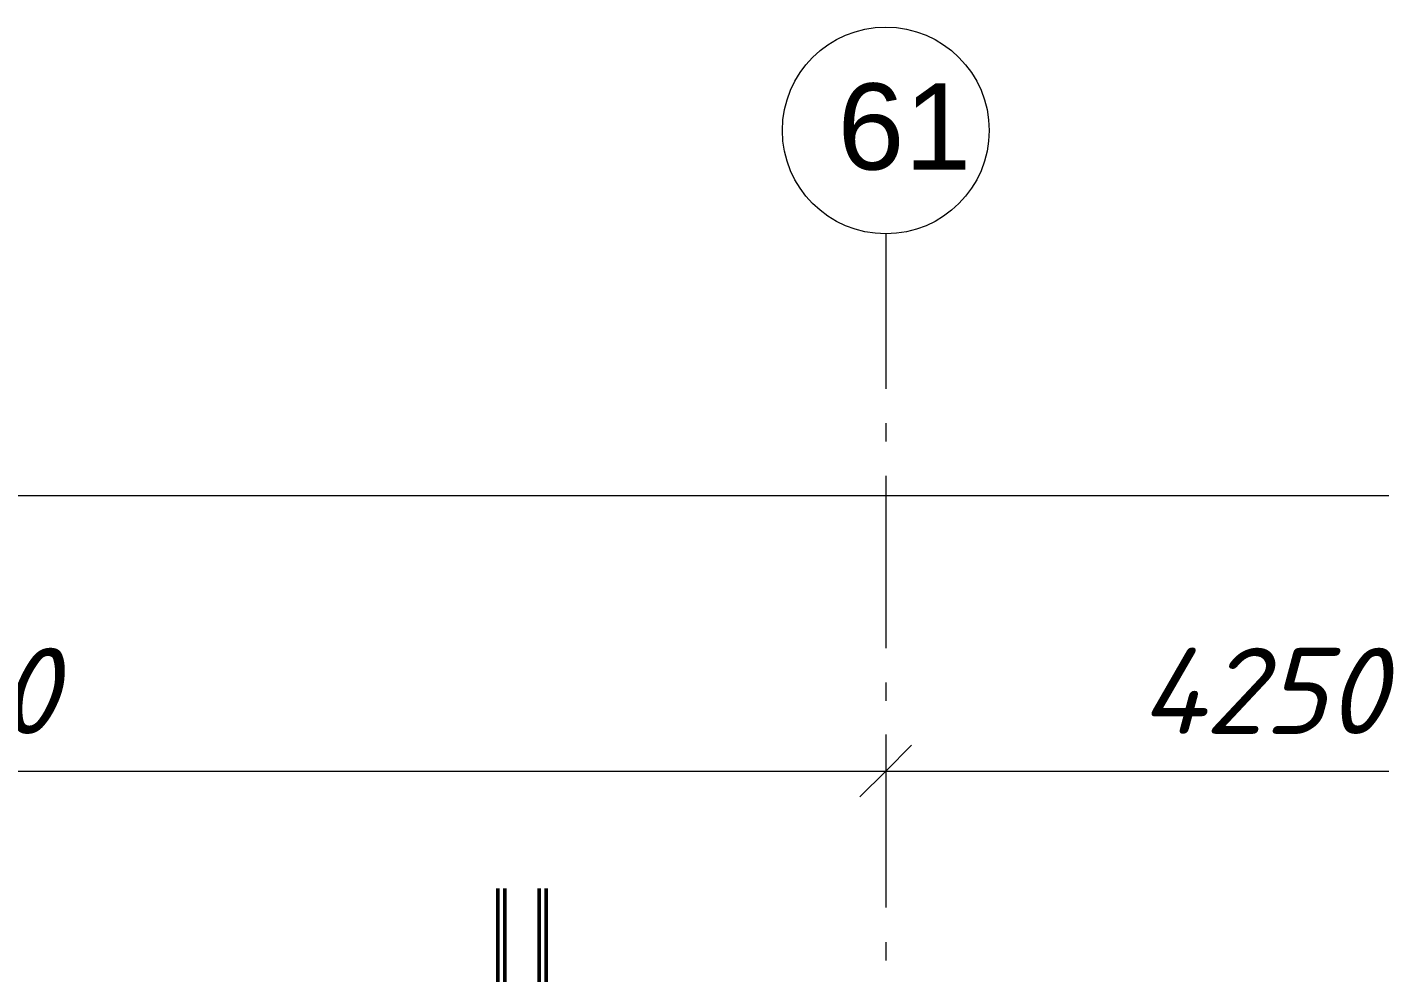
# Model space of a CAD drawing. Header units: millimetres. Extents: x -537608 to 253996, y -217170 to 186033.
# Drawn here: x -281659 to -273809, y -123089 to -117600 of the extents above; entities that cross this region are included whole.
import ezdxf

# ---------------------------------------------------------------- set-up
doc = ezdxf.new("R2010")
doc.units = ezdxf.units.MM
doc.layers.add('PDF _Геометрия', color=7, linetype='Continuous')
doc.layers.add('PDF _Текст', color=7, linetype='Continuous')
doc.styles.add('PDF ArialMT', font='arial.ttf')
doc.styles.add('PDF ISOCPEUR Italic', font='isocpeui.ttf')

msp = doc.modelspace()

# ---------------------------------------------------------------- linework, layer by layer
at = {"layer": 'PDF _Геометрия', "color": 253, "lineweight": 9, "true_color": 0xaaaaaa}
for p, q in [((-276676.1699, -118799.7064), (-276676.1699, -119698.3798)), ((-276676.1699, -119898.3764), (-276676.1699, -120004.2113)), ((-276676.1699, -120204.2122), (-276676.1699, -121204.2124)), ((-276676.1699, -121404.2132), (-276676.1699, -121510.0439)), ((-276676.1699, -121710.0448), (-276676.1699, -122710.0448)), ((-276676.1699, -122910.0457), (-276676.1699, -123015.8807))]:
    msp.add_line(p, q, dxfattribs=at)
at = {"layer": 'PDF _Геометрия', "lineweight": 9}
for p, q in [((-368366.2047, -120317.3973), (-264386.1644, -120317.3973)), ((-276676.1699, -121705.2652), (-276676.1699, -121917.3959)), ((-288026.1727, -121917.3959), (-276676.1699, -121917.3959)), ((-276676.1699, -121917.3959), (-272426.1683, -121917.3959)), ((-276676.1699, -121917.3959), (-276676.1699, -122157.3986))]:
    msp.add_line(p, q, dxfattribs=at)
at = {"layer": 'PDF _Геометрия', "lineweight": 20}
for p, q in [((-276526.1692, -121767.3952), (-276676.1699, -121917.3959)), ((-276676.1699, -121917.3959), (-276826.1705, -122067.3965))]:
    msp.add_line(p, q, dxfattribs=at)
at = {"layer": 'PDF _Геометрия', "lineweight": 50}
for p, q in [((-278926.5092, -122598.5003), (-278926.5092, -124063.6248)), ((-278886.5094, -124063.6248), (-278886.5094, -122598.5003)), ((-278686.5085, -122598.5003), (-278686.5085, -124063.6248)), ((-278646.5088, -124063.6248), (-278646.5088, -122598.5003))]:
    msp.add_line(p, q, dxfattribs=at)
at = {"layer": 'PDF _Геометрия', "lineweight": 20}
msp.add_circle((-276676.169, -118199.7077), 599.9992, dxfattribs=at)

# ---------------------------------------------------------------- texts
at = {"layer": 'PDF _Текст', "char_height": 500, "attachment_point": 4}
for s, insert, style in [('61', (-276956.6116, -118180.3163), 'PDF ArialMT'), ('11350', (-283045.4992, -121451.8839), 'PDF ISOCPEUR Italic'), ('4250', (-275202.4034, -121451.8839), 'PDF ISOCPEUR Italic')]:
    msp.add_mtext(s, dxfattribs=dict(at, insert=insert, style=style))

doc.saveas('drawing.dxf')
